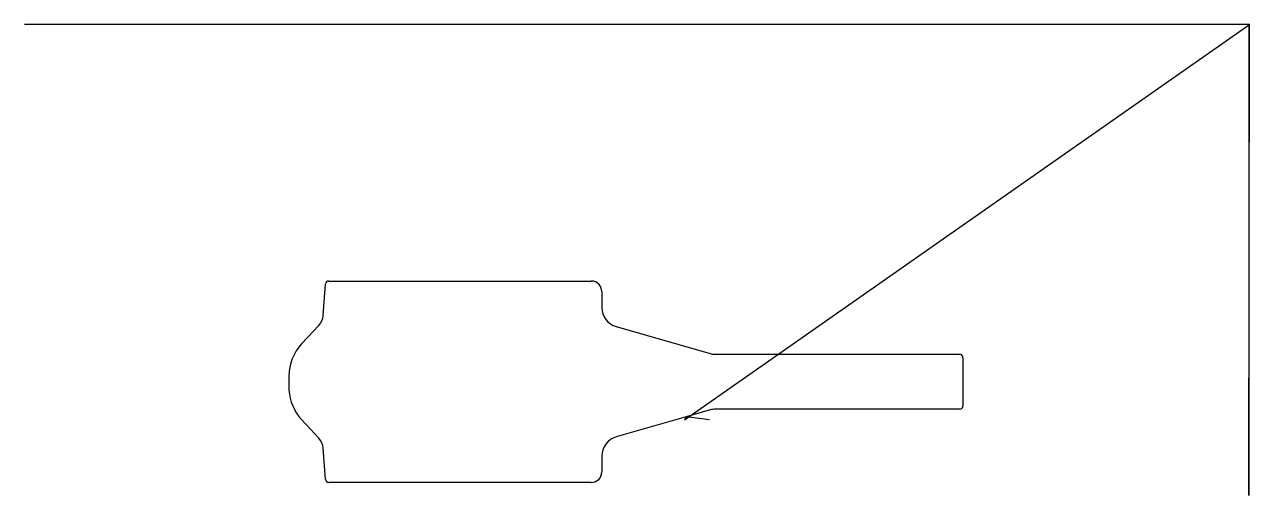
# Model space of a CAD drawing. Header units: metres. Extents: x 1 to 1807, y 0 to 695.
import ezdxf

# ---------------------------------------------------------------- set-up
doc = ezdxf.new("R2010")
doc.units = ezdxf.units.M

msp = doc.modelspace()

# ---------------------------------------------------------------- linework, layer by layer
at = {"layer": 'TOOL_0'}
for p, q in [((1.657, 694.712), (0.657, 694.712)), ((1805.897, 694.712), (1.657, 694.712)), ((973.883, 111.439), (1806.897, 694.712)), ((1806.897, 694.712), (1805.897, 694.712)), ((1805.897, 694.712), (1805.897, -0.001)), ((1805.897, -0.001), (1806.897, 694.712)), ((1806.897, 694.712), (1805.897, 694.712)), ((441.026, 265.621), (444.243, 311.623)), ((449.231, 316.274), (836.41, 316.274)), ((851.91, 300.774), (851.91, 277.407)), ((409.314, 223.581), (434.694, 250.989)), ((873.279, 249.05), (1011.495, 209.417)), ((1018.597, 208.292), (1379.41, 208.274)), ((1384.41, 203.274), (1384.41, 132.274)), ((1379.41, 127.274), (1019.626, 127.274)), ((434.694, 84.559), (409.315, 111.966)), ((976.472, 116.089), (873.279, 86.499)), ((976.472, 116.088), (973.883, 111.439)), ((1011.495, 126.131), (976.472, 116.088)), ((1010.537, 111.727), (976.472, 116.089)), ((444.243, 23.926), (441.026, 69.927)), ((851.91, 58.142), (851.91, 34.775)), ((836.41, 19.275), (449.231, 19.275))]:
    msp.add_line(p, q, dxfattribs=at)
for centre, radius, start, end in [((449.243, 311.261), 5.013, 90.137153, 175.859011), ((836.41, 300.774), 15.5, 0, 90), ((881.488, 277.466), 29.578, 180.114289, 253.886706), ((417.007, 267.329), 24.08, 317.266939, 355.932523), ((461.604, 175.264), 71.195, 137.261452, 179.051931), ((1019.723, 238.382), 30.111, 254.141903, 267.856931), ((1379.41, 203.274), 5, 0, 90), ((770.646, 168.635), 380.307, 178.823741, 181.944748), ((461.435, 160.206), 71.018, 183.61433, 222.786001), ((1019.626, 97.774), 29.5, 90, 105.999554), ((1379.41, 132.274), 5, 270, 0), ((417.007, 68.219), 24.08, 4.067477, 42.733061), ((881.489, 58.083), 29.578, 106.115155, 179.885715), ((449.243, 24.288), 5.013, 184.140989, 269.862847), ((836.41, 34.775), 15.5, 270, 0)]:
    msp.add_arc(centre, radius, start, end, dxfattribs=at)

doc.saveas('drawing.dxf')
